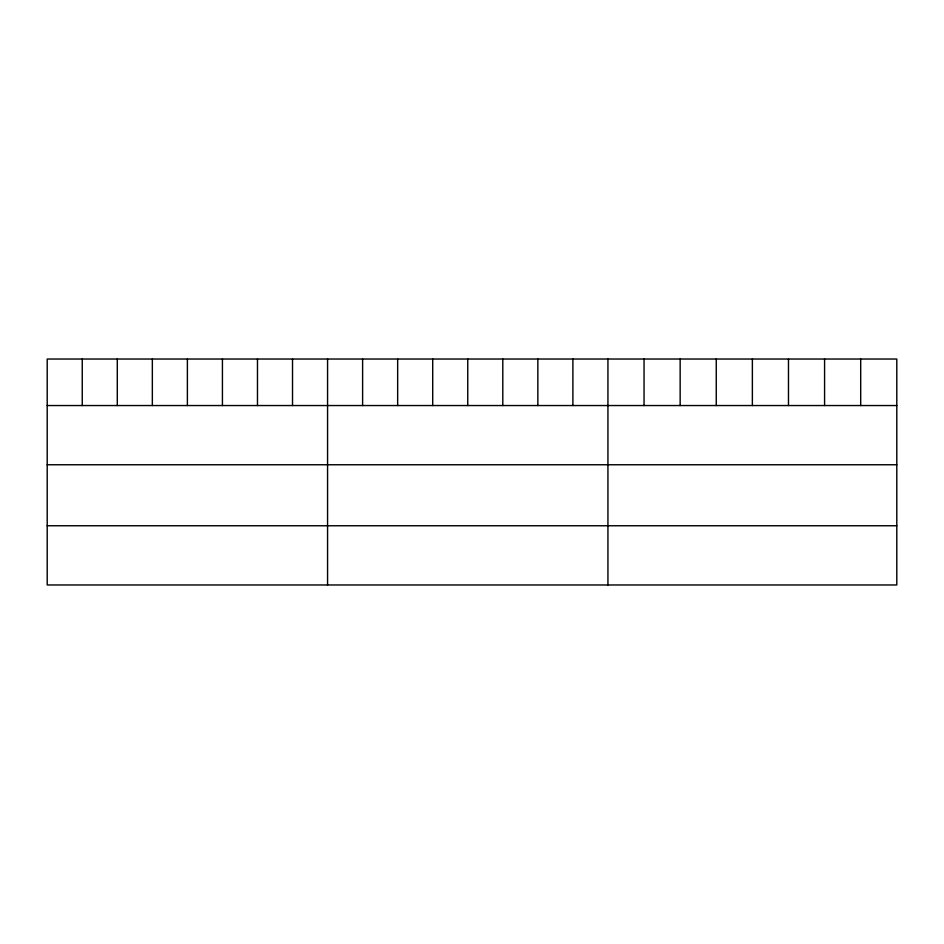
<?xml version="1.0" encoding="UTF-8"?>
<svg xmlns="http://www.w3.org/2000/svg" width="944" height="944" viewBox="0 0 944 944"><rect width="100%" height="100%" fill="white"/><g stroke="black" fill="none" stroke-linecap="round" stroke-linejoin="round"><path stroke-width="1.42" d="M896.8 405.542L896.8 584.973L47.2 584.973L47.2 359.027L896.8 359.027L896.8 405.542L47.2 405.542M47.2 464.755L896.8 464.755M47.2 525.761L896.8 525.761M860.692 359.027L860.692 405.542M824.584 359.027L824.584 405.542M788.476 359.027L788.476 405.542M752.368 359.027L752.368 405.542M716.26 359.027L716.26 405.542M680.152 359.027L680.152 405.542M644.044 359.027L644.044 405.542M607.936 359.027L607.936 584.973M572.89 359.027L572.89 405.542M537.844 359.027L537.844 405.542M502.798 359.027L502.798 405.542M467.752 359.027L467.752 405.542M432.706 359.027L432.706 405.542M397.66 359.027L397.66 405.542M362.614 359.027L362.614 405.542M327.568 359.027L327.568 584.973M292.522 359.027L292.522 405.542M257.476 359.027L257.476 405.542M222.43 359.027L222.43 405.542M187.384 359.027L187.384 405.542M152.338 359.027L152.338 405.542M117.292 359.027L117.292 405.542M82.246 359.027L82.246 405.542"/></g></svg>
